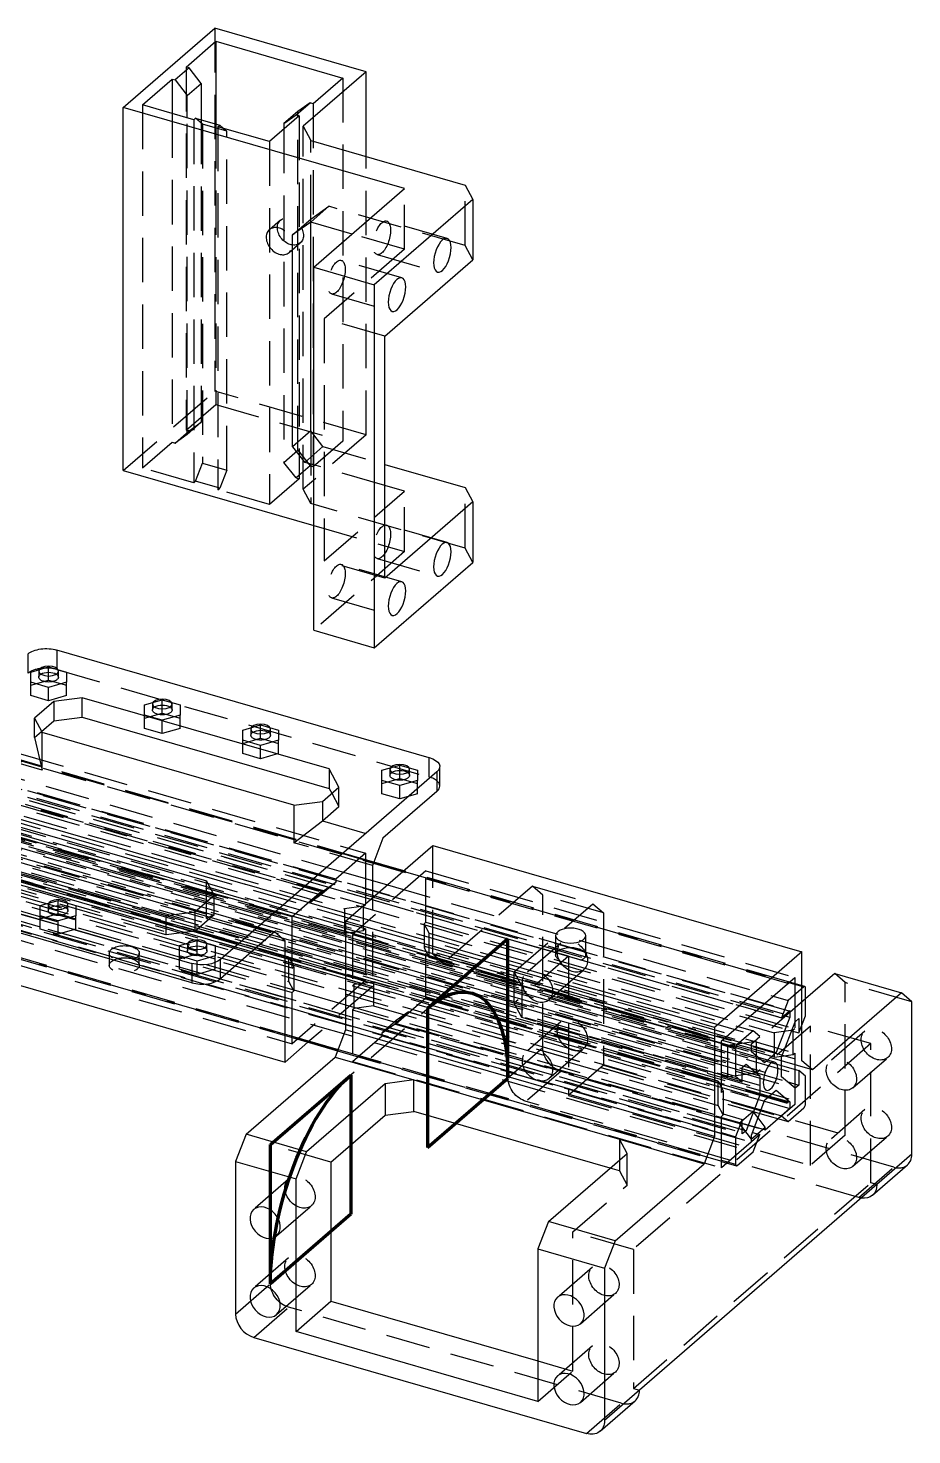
# Model space of a CAD drawing. Header units: millimetres. Extents: x -186 to 20, y -55 to 147.
# Drawn here: x -106.1 to 20.4, y -54.5 to 146.8 of the extents above; entities that cross this region are included whole.
import ezdxf

# ---------------------------------------------------------------- set-up
doc = ezdxf.new("R2010")
doc.units = ezdxf.units.MM
doc.linetypes.add('HIDDEN', pattern=[9.525, 6.35, -3.175])
doc.layers.get('0').update_dxf_attribs({"color": 253, "lineweight": 70, "true_color": 0x8faf8f})
doc.layers.add('Hidden', color=178, linetype='HIDDEN', lineweight=70, true_color=0x050548)

msp = doc.modelspace()

# ---------------------------------------------------------------- linework, layer by layer
at = {"color": 98, "lineweight": -3, "true_color": 0x054805}
for p, q in [((-92.51, 135.47), (-79.41, 146.82)), ((-57.76, 140.57), (-79.41, 146.82)), ((-83.53, 141.25), (-79.28, 144.93)), ((-79.28, 144.93), (-61.1, 139.68)), ((-79.28, 144.93), (-79.28, 133.1)), ((-83.1, 141.13), (-85.1, 139.4)), ((-83.1, 141.13), (-83.53, 141.25)), ((-81.37, 138.9), (-83.1, 141.13)), ((-89.78, 135.84), (-85.53, 139.52)), ((-85.53, 139.52), (-85.1, 139.4)), ((-85.53, 139.52), (-85.53, 134.61)), ((-85.1, 139.4), (-83.37, 137.16)), ((-57.76, 140.57), (-66.76, 132.77)), ((-61.1, 139.68), (-65.35, 136)), ((-57.76, 128.44), (-57.76, 140.57)), ((-83.37, 137.16), (-81.37, 138.9)), ((-83.37, 133.99), (-83.37, 137.16)), ((-81.37, 138.9), (-81.37, 133.7)), ((-52.24, 123.85), (-92.51, 135.47)), ((-92.51, 83.51), (-92.51, 135.47)), ((-82.42, 133.71), (-89.78, 135.84)), ((-67.78, 134.4), (-65.78, 136.13)), ((-65.78, 136.13), (-67.51, 134.9)), ((-65.35, 136), (-65.78, 136.13)), ((-82.17, 133.93), (-82.42, 133.71)), ((-82.17, 133.93), (-78.71, 132.93)), ((-78.96, 132.71), (-78.71, 132.93)), ((-78.71, 132.93), (-78.21, 132.5)), ((-67.35, 134.27), (-71.6, 130.59)), ((-67.51, 134.9), (-69.51, 133.16)), ((-69.51, 133.16), (-67.78, 134.4)), ((-69.51, 133.16), (-69.51, 132.4)), ((-67.78, 134.4), (-67.35, 134.27)), ((-71.6, 130.59), (-78.96, 132.71)), ((-66.76, 132.77), (-65.67, 130.73)), ((-65.67, 130.73), (-43.58, 124.35)), ((-65.24, 112.59), (-52.24, 123.85)), ((-43.58, 124.35), (-42.48, 122.3)), ((-42.48, 122.3), (-56.58, 110.09)), ((-42.48, 122.3), (-42.48, 113.64)), ((-65.67, 119.06), (-68.27, 117.22)), ((-65.67, 89.16), (-65.67, 119.06)), ((-59.74, 117.35), (-65.67, 119.06)), ((-68.27, 86.9), (-68.27, 117.22)), ((-55.08, 102.73), (-42.48, 113.64)), ((-65.24, 112.59), (-56.58, 110.09)), ((-65.24, 60.63), (-65.24, 112.59)), ((-56.58, 110.09), (-56.58, 58.13)), ((-55.08, 68.09), (-55.08, 102.73)), ((-65.67, 89.16), (-68.27, 86.9)), ((-65.24, 88.61), (-65.67, 89.16)), ((-68.27, 86.9), (-66.53, 84.67)), ((-66.53, 84.67), (-65.24, 85.79)), ((-65.24, 84.3), (-66.53, 84.67)), ((-92.51, 83.51), (-65.24, 75.64)), ((-55.08, 84.37), (-43.58, 81.05)), ((-52.24, 80.55), (-55.08, 81.37)), ((-55.08, 78.09), (-52.24, 80.55)), ((-43.58, 81.05), (-42.48, 79)), ((-42.48, 79), (-55.08, 68.09)), ((-42.48, 79), (-42.48, 70.34)), ((-56.58, 58.13), (-42.48, 70.34)), ((-65.24, 60.63), (-56.58, 58.13))]:
    msp.add_line(p, q, dxfattribs=at)
at = {"color": 178, "lineweight": -3, "true_color": 0x050548}
for p, q in [((-48.7, 42.4), (-102.04, 57.8)), ((-103.21, 54.09), (-103.21, 54.63)), ((-102.48, 50.43), (-105.23, 48.04)), ((-98.38, 50.97), (-102.48, 50.43)), ((-102.48, 50.43), (-102.48, 47.65)), ((-63.05, 40.78), (-98.38, 50.97)), ((-98.38, 48.2), (-98.38, 50.97)), ((-86.93, 49.39), (-86.93, 49.93)), ((-105.23, 48.04), (-104.13, 46)), ((-104.22, 46.15), (-102.48, 47.65)), ((-102.48, 47.65), (-98.38, 48.2)), ((-98.38, 48.2), (-63.05, 38.01)), ((-72.85, 45.79), (-72.85, 46.32)), ((-68.11, 35.6), (-104.13, 46)), ((-47.6, 40.36), (-78.6, 13.51)), ((-61.66, 38.18), (-63.05, 40.78)), ((-63.05, 40.78), (-63.05, 38.01)), ((-52.93, 40.04), (-52.93, 40.57)), ((-47.6, 40.36), (-47.6, 37.58)), ((-47.2, 38.33), (-47.2, 41.11)), ((-64.01, 36.14), (-61.66, 38.18)), ((-63.05, 38.01), (-62.67, 37.3)), ((-47.6, 37.58), (-51.1, 34.55)), ((-116.63, 35.17), (-80.61, 24.77)), ((-68.11, 35.6), (-64.01, 36.14)), ((-51.1, 34.55), (-55.35, 30.87)), ((-55.35, 30.87), (-56.66, 27.46)), ((-136.04, 28.36), (-82.7, 12.96)), ((-122.38, 30.19), (-86.36, 19.79)), ((-57.85, 28.71), (-62.1, 25.03)), ((-57.85, 28.71), (-57.85, 27.81)), ((-82.7, 10.19), (-136.04, 25.59)), ((-79.51, 22.72), (-80.61, 24.77)), ((-80.61, 21.77), (-80.61, 24.77)), ((-62.1, 24.59), (-64.1, 22.86)), ((-62.1, 25.03), (-62.1, 24.59)), ((-82.26, 20.34), (-79.51, 22.72)), ((-64.1, 23.3), (-68.35, 19.61)), ((-64.1, 22.86), (-65.83, 21.63)), ((-64.1, 22.86), (-64.1, 23.3)), ((-101.85, 20.68), (-101.85, 21.21)), ((-86.36, 19.79), (-82.26, 20.34)), ((-68.35, 12.25), (-68.35, 19.61)), ((-70.85, 17.45), (-78.6, 10.74)), ((-71.6, 16.8), (-69.35, 16.15)), ((-69.35, 16.15), (-70.85, 17.45)), ((-69.35, -1.17), (-69.35, 16.15)), ((-127.89, 15.73), (-69.35, -1.17)), ((-81.93, 14.93), (-81.93, 15.46)), ((-82.7, 12.96), (-82.7, 10.19)), ((-78.6, 10.74), (-78.6, 13.51)), ((-68.35, 12.94), (-68.1, 12.47)), ((-68.35, 12.25), (-68.1, 12.47)), ((-68.1, 12.47), (-68.1, 9.01)), ((-68.1, 9.01), (-68.35, 8.79)), ((-68.35, 1.43), (-68.35, 8.79)), ((-67.57, 2.11), (-68.35, 1.43)), ((-66.07, 1.67), (-69.35, -1.17))]:
    msp.add_line(p, q, dxfattribs=at)
at = {"color": 238, "lineweight": -3, "true_color": 0x480526}
for p, q in [((-60.69, 19.02), (-48.19, 29.85)), ((-48.19, 29.85), (4.64, 14.6)), ((-60.69, 19.02), (-60.69, 3.43)), ((-7.86, 3.77), (-60.69, 19.02)), ((4.64, 14.6), (-7.86, 3.77)), ((4.64, 9.77), (4.64, 14.6)), ((-6.86, 1.86), (3.64, 10.96)), ((3.64, 10.96), (3.64, 10.06)), ((9.36, 11.5), (5.16, 7.86)), ((9.36, 11.5), (18.89, 8.75)), ((18.89, 8.75), (6.14, -2.29)), ((20.39, 7.45), (18.89, 8.75)), ((20.39, -14.37), (20.39, 7.45)), ((4.64, -0.99), (4.64, 4.13)), ((-60.69, 3.43), (-62.19, -0.47)), ((-7.86, -11.82), (-60.69, 3.43)), ((-7.86, 3.77), (-7.86, -11.82)), ((3.39, -0.08), (3.39, 3.24)), ((-6.86, -5.5), (-6.86, 1.86)), ((3.39, -0.08), (3.64, 0.13)), ((3.64, 0.13), (3.64, -2.21)), ((-74.94, -11.51), (-62.19, -0.47)), ((-62.19, -0.47), (-50.93, -3.72)), ((1.77, -0.3), (3.39, -0.08)), ((6.14, -2.29), (4.64, -0.99)), ((-50.93, -3.72), (-55.03, -4.26)), ((-50.93, -3.72), (-21.48, -12.22)), ((-50.93, -8.22), (-50.93, -3.72)), ((-55.03, -4.26), (-66.28, -14.01)), ((-55.03, -4.26), (-55.03, -8.77)), ((-6.86, -4.81), (-6.61, -5.28)), ((-6.61, -5.28), (-6.86, -5.5)), ((-6.61, -5.28), (-6.61, -8.74)), ((-62.78, -15.48), (-55.03, -8.77)), ((-55.03, -8.77), (-50.93, -8.22)), ((-22.79, -16.34), (-50.93, -8.22)), ((-6.86, -8.96), (-6.61, -8.74)), ((-6.86, -16.32), (-6.86, -8.96)), ((-0.61, -10.48), (-1.64, -9.15)), ((1.27, -9.29), (-0.61, -10.91)), ((-74.94, -11.51), (-76.44, -15.4)), ((-66.28, -14.01), (-74.94, -11.51)), ((-7.86, -11.82), (-9.36, -15.72)), ((-1.73, -11.45), (-0.61, -10.48)), ((-0.61, -10.91), (-0.61, -10.48)), ((-67.78, -17.9), (-66.28, -14.01)), ((-21.48, -12.22), (-9.36, -15.72)), ((-20.39, -14.26), (-21.48, -12.22)), ((-21.48, -12.22), (-21.48, -15.22)), ((-76.44, -15.4), (-67.78, -17.9)), ((-76.44, -15.4), (-76.44, -37.23)), ((-62.78, -15.48), (-62.78, -35.4)), ((-31.64, -24.01), (-20.39, -14.26)), ((-22.11, -26.76), (-9.36, -15.72)), ((-6.08, -15.64), (-6.86, -16.32)), ((14.76, -20.22), (19.76, -15.89)), ((20.39, -14.37), (15.39, -18.7)), ((-67.78, -39.73), (-67.78, -17.9)), ((15.39, -18.7), (-18.61, -48.15)), ((-31.64, -24.01), (-33.14, -27.9)), ((-22.11, -26.76), (-31.64, -24.01)), ((-33.14, -27.9), (-23.61, -30.65)), ((-33.14, -27.9), (-33.14, -49.73)), ((-22.11, -26.76), (-23.61, -30.65)), ((-23.61, -30.65), (-23.61, -52.48)), ((-67.78, -39.73), (-62.78, -35.4)), ((-62.78, -35.4), (-33.14, -43.95)), ((-33.14, -49.73), (-67.78, -39.73)), ((-73.84, -40.58), (-26.21, -54.33)), ((-18.61, -48.15), (-23.61, -52.48)), ((-24.24, -54), (-19.24, -49.67))]:
    msp.add_line(p, q, dxfattribs=at)
at = {"color": 250, "lineweight": -3, "true_color": 0x262626}
for p, q in [((-58.7, 27.97), (-52.44, 26.16)), ((-52.37, 26.22), (-58.63, 28.03)), ((-60.97, 26), (-54.71, 24.19)), ((-62.97, 23.84), (-57.09, 22.14)), ((-65.97, 21.67), (-59.71, 19.86)), ((-68.35, 19.08), (-60.69, 16.87)), ((-68.25, 19.7), (-60.69, 17.52)), ((-68.35, 15.14), (-60.69, 12.93)), ((-68.35, 14.59), (-60.69, 12.38)), ((-68.35, 13.41), (-60.69, 11.2)), ((2.79, 10.22), (4.93, 9.6)), ((5.06, 9.65), (2.86, 10.28)), ((-68.1, 9.15), (-60.69, 7.01)), ((0.52, 8.25), (2.66, 7.63)), ((4.93, 9.6), (2.66, 7.63)), ((5.16, 5.47), (5.16, 9.41)), ((-68.35, 6.48), (-60.69, 4.27)), ((-1.86, 6.19), (1.71, 5.17)), ((2.66, 7.63), (1.71, 5.17)), ((1.71, 5.17), (2.91, 6.2)), ((2.91, 6.2), (2.91, 5.25)), ((2.91, 5.25), (0.96, 0.19)), ((1.71, -0.46), (3.66, 4.6)), ((2.08, 5.49), (2.91, 5.25)), ((3.66, 4.6), (4.21, 5.08)), ((4.21, 3), (5.16, 5.47)), ((4.21, 5.08), (4.21, 3)), ((-68.35, 2.54), (-61.76, 0.64)), ((-68.35, 2.33), (-61.83, 0.45)), ((-2.34, 3.3), (-4.62, 1.33)), ((-4.48, 3.92), (-2.34, 3.3)), ((-2.59, 1.44), (-1.39, 2.48)), ((-1.39, 2.48), (-2.34, 3.3)), ((3.16, 3.3), (4.21, 3)), ((-6.86, 1.33), (-4.84, 0.75)), ((-6.76, 1.95), (-4.62, 1.33)), ((-4.84, 0.75), (-4.84, -3.19)), ((-2.59, 0.32), (-2.59, 1.44)), ((-2.59, 1.21), (0.96, 0.19)), ((-0.71, -1.26), (-2.59, 0.32)), ((0.96, 0.19), (-0.71, -1.26)), ((-3.89, -1.94), (-3.34, -1.46)), ((-3.89, -4.01), (-3.89, -1.94)), ((-3.34, -1.46), (-1.39, -3.15)), ((1.71, -3.29), (1.71, -0.46)), ((1.71, -1.65), (4.21, -2.37)), ((-6.86, -2.61), (-4.84, -3.19)), ((-6.86, -3.16), (-3.89, -4.01)), ((-4.84, -3.19), (-3.89, -4.01)), ((-3.89, -2.43), (-1.39, -3.15)), ((-1.39, -3.15), (-1.39, -5.92)), ((3.66, -4.92), (1.71, -3.29)), ((2.5, -3.96), (4.21, -4.45)), ((5.16, -3.19), (4.21, -2.37)), ((4.21, -2.37), (4.21, -4.45)), ((5.16, -7.13), (5.16, -3.19)), ((-6.86, -4.34), (-1.39, -5.92)), ((-1.39, -5.92), (-3.34, -10.99)), ((-0.64, -6.57), (0.96, -5.18)), ((-0.02, -6.03), (2.91, -6.87)), ((0.96, -5.18), (2.91, -6.87)), ((4.21, -4.45), (3.66, -4.92)), ((-2.59, -11.64), (-0.64, -6.57)), ((-1.2, -8.02), (1.71, -8.86)), ((-0.72, -6.78), (2.91, -7.83)), ((2.91, -7.83), (1.71, -8.86)), ((2.66, -9.69), (4.93, -7.72)), ((2.91, -6.87), (2.91, -7.83)), ((-6.61, -8.6), (-3.89, -9.38)), ((-3.89, -9.38), (-4.84, -11.85)), ((-3.89, -11.46), (-3.89, -9.38)), ((-1.39, -8.52), (2.66, -9.69)), ((1.71, -8.86), (2.66, -9.69)), ((-6.86, -11.27), (-4.84, -11.85)), ((-4.84, -11.85), (-4.84, -15.79)), ((-3.89, -10.83), (-3.34, -10.99)), ((-3.34, -10.99), (-3.89, -11.46)), ((-1.39, -11.55), (-2.59, -12.59)), ((-2.59, -12.59), (-2.59, -11.64)), ((-2.44, -11.25), (-1.39, -11.55)), ((-2.34, -14.02), (-1.39, -11.55)), ((-4.62, -15.99), (-2.34, -14.02)), ((-6.86, -15.21), (-4.84, -15.79)), ((-6.86, -15.42), (-4.74, -16.03))]:
    msp.add_line(p, q, dxfattribs=at)
for p, q in [((-37.44, 16.47), (-48.94, 6.51)), ((-37.44, -3.45), (-37.44, 16.47)), ((-48.94, 6.51), (-48.94, -13.41)), ((-71.44, -12.98), (-59.94, -3.02)), ((-59.94, -3.02), (-59.94, -22.94)), ((-48.94, -13.41), (-37.44, -3.45)), ((-71.44, -32.9), (-71.44, -12.98)), ((-59.94, -22.94), (-71.44, -32.9))]:
    msp.add_line(p, q)
at = {"color": 98, "lineweight": -3, "true_color": 0x054805, "extrusion": (6.46041e-17, -7.64274e-17, -1)}
for centre in [(-46.83, 114.31), (-53.33, 108.68), (-46.83, 70.79), (-53.33, 65.17)]:
    msp.add_ellipse(centre, major_axis=(-0.69, -2.4), ratio=0.433013, dxfattribs=at)
at = {"color": 178, "lineweight": -3, "true_color": 0x050548, "extrusion": (7.35776e-17, 4.11027e-31, -1)}
msp.add_ellipse((-103.54, 56.51), major_axis=(3, 0), ratio=0.5, start_param=3.665191, end_param=5.235988, dxfattribs=at)
at = {"color": 178, "lineweight": -3, "true_color": 0x050548, "extrusion": (3.8385e-17, 2.19757e-31, -1)}
for centre in [(-103.21, 54.79), (-86.93, 50.09), (-72.85, 46.49), (-52.93, 40.74), (-101.85, 21.38), (-81.93, 15.63)]:
    msp.add_ellipse(centre, major_axis=(1.4, 0), ratio=0.5, dxfattribs=at)
for centre, major_axis, start_param, end_param in [((-103.21, 53.93), (1.4, 0), 3.808627, 5.616034), ((-86.93, 49.23), (1.4, 0), 3.808627, 5.616034), ((-72.85, 45.62), (1.4, 0), 3.808627, 5.616034), ((-50.2, 41.11), (3, 0), 5.235988, 6.806784), ((-52.93, 39.87), (1.4, 0), 3.808627, 5.616034), ((-101.85, 20.51), (1.4, 0), 3.808627, 5.616034), ((-81.93, 14.76), (1.4, 0), 3.808627, 5.616034), ((-81.2, 14.26), (3, 0), 0.523599, 2.094395)]:
    msp.add_ellipse(centre, major_axis=major_axis, ratio=0.5, start_param=start_param, end_param=end_param, dxfattribs=at)
at = {"color": 178, "lineweight": -3, "true_color": 0x050548}
for centre, start_param, end_param in [((-50.2, 38.33), 2.617994, 3.141499), ((-81.2, 11.49), 1.047198, 2.617994)]:
    msp.add_ellipse(centre, major_axis=(-3, 0), ratio=0.5, start_param=start_param, end_param=end_param, dxfattribs=at)
at = {"color": 238, "lineweight": -3, "true_color": 0x480526, "extrusion": (3.8385e-17, 2.19757e-31, -1)}
msp.add_ellipse((-28.46, 16.93), major_axis=(2.15, 0), ratio=0.5, dxfattribs=at)
at = {"extrusion": (-7.79374e-17, 8.02764e-17, -1)}
msp.add_ellipse((-48.94, -13.41), major_axis=(-6.38, -22.1), ratio=0.433013, start_param=2.55359, end_param=4.124386, dxfattribs=at)
at = {"color": 250, "lineweight": -3, "true_color": 0x262626}
for centre, start_param, end_param in [((4.93, 9.21), 5.300392, 6.871188), ((-4.62, 0.94), 0.588003, 2.158799), ((4.93, -7.33), 3.729595, 5.300392), ((-4.62, -15.6), 2.158799, 3.729595)]:
    msp.add_ellipse(centre, major_axis=(0.125, 0.432), ratio=0.433013, start_param=start_param, end_param=end_param, dxfattribs=at)
at = {"color": 250, "lineweight": -3, "true_color": 0x262626, "extrusion": (1.33333e-16, -3.84901e-17, -1)}
msp.add_ellipse((0.16, -3.19), major_axis=(-0.58, -2.02), ratio=0.433013, dxfattribs=at)
at = {"extrusion": (-9.33334e-17, 2.6943e-17, -1)}
msp.add_ellipse((-59.94, -22.94), major_axis=(-6.38, -22.1), ratio=0.433013, start_param=0.982794, end_param=2.55359, dxfattribs=at)
at = {"color": 238, "lineweight": -3, "true_color": 0x480526}
for centre, start_param, end_param in [((17.79, -13.62), 0.000079, 0.713724), ((-73.84, -37.98), 3.855317, 5.426113), ((-21.21, -47.4), 0.000079, 0.713724)]:
    msp.add_ellipse(centre, major_axis=(1.96, -2.27), ratio=0.75, start_param=start_param, end_param=end_param, dxfattribs=at)
at = {"color": 238, "lineweight": -3, "true_color": 0x480526, "extrusion": (0, 0, -1)}
msp.add_ellipse((12.79, -17.95), major_axis=(-1.96, 2.27), ratio=0.75, start_param=2.427868, end_param=3.854994, dxfattribs=at)
at = {"color": 238, "lineweight": -3, "true_color": 0x480526, "extrusion": (7.26812e-17, -8.3925e-17, -1)}
for centre in [(-72.21, -24.16), (-72.21, -35.42), (-28.7, -36.72), (-28.7, -47.98)]:
    msp.add_ellipse(centre, major_axis=(-1.64, 1.89), ratio=0.75, dxfattribs=at)
at = {"color": 238, "lineweight": -3, "true_color": 0x480526, "extrusion": (3.63406e-17, -4.19625e-17, -1)}
msp.add_ellipse((-26.21, -51.73), major_axis=(-1.96, 2.27), ratio=0.75, start_param=2.427868, end_param=3.998665, dxfattribs=at)
at = {"layer": 'Hidden', "color": 98, "lineweight": -3, "true_color": 0x054805}
for p, q in [((-79.41, 146.82), (-79.41, 94.86)), ((-83.53, 141.25), (-83.53, 89.29)), ((-61.1, 139.68), (-61.1, 87.72)), ((-89.78, 135.84), (-89.78, 83.88)), ((-65.35, 136), (-65.35, 84.04)), ((-85.53, 134.61), (-85.53, 87.56)), ((-83.37, 88.67), (-83.37, 133.99)), ((-82.42, 133.71), (-82.42, 81.75)), ((-81.17, 133.07), (-82.17, 133.93)), ((-81.37, 133.7), (-81.37, 90.4)), ((-77.71, 132.07), (-81.17, 133.07)), ((-81.17, 133.07), (-81.17, 84.57)), ((-79.28, 133.1), (-79.28, 92.97)), ((-67.51, 86.4), (-67.51, 134.9)), ((-67.35, 134.27), (-67.35, 82.31)), ((-78.96, 132.71), (-78.96, 80.75)), ((-78.21, 132.5), (-77.71, 132.07)), ((-77.71, 83.57), (-77.71, 132.07)), ((-69.51, 132.4), (-69.51, 84.67)), ((-66.76, 80.81), (-66.76, 132.77)), ((-71.6, 130.59), (-71.6, 78.63)), ((-65.67, 119.47), (-65.67, 130.73)), ((-57.76, 88.61), (-57.76, 128.44)), ((-52.24, 115.19), (-52.24, 123.85)), ((-43.58, 115.69), (-43.58, 124.35)), ((-65.67, 119.47), (-63.07, 121.32)), ((-63.07, 121.32), (-65.67, 119.06)), ((-43.58, 115.69), (-63.07, 121.32)), ((-70, 119.34), (-71.6, 117.95)), ((-68.27, 117.22), (-65.67, 119.47)), ((-65.67, 119.06), (-65.67, 119.47)), ((-46.14, 116.71), (-54.8, 119.21)), ((-52.24, 115.19), (-59.74, 117.35)), ((-68.78, 114.7), (-67.18, 116.09)), ((-52.24, 115.19), (-63.74, 105.23)), ((-42.48, 113.64), (-43.58, 115.69)), ((-52.64, 111.08), (-61.3, 113.58)), ((-56.19, 114.41), (-47.53, 111.91)), ((-62.69, 108.78), (-54.03, 106.28)), ((-55.08, 102.73), (-63.74, 105.23)), ((-63.74, 105.23), (-63.74, 70.59)), ((-92.51, 83.51), (-79.41, 94.86)), ((-57.76, 88.61), (-79.41, 94.86)), ((-83.53, 89.29), (-79.28, 92.97)), ((-79.28, 92.97), (-61.1, 87.72)), ((-85.1, 87.43), (-83.1, 89.17)), ((-83.37, 88.67), (-85.1, 87.43)), ((-83.1, 89.17), (-83.53, 89.29)), ((-81.37, 90.4), (-83.37, 88.67)), ((-83.1, 89.17), (-81.37, 90.4)), ((-57.76, 88.61), (-66.76, 80.81)), ((-65.67, 89.16), (-65.67, 78.76)), ((-63.93, 86.92), (-65.24, 88.61)), ((-89.78, 83.88), (-85.53, 87.56)), ((-85.53, 87.56), (-85.1, 87.43)), ((-61.1, 87.72), (-65.35, 84.04)), ((-65.24, 85.79), (-63.93, 86.92)), ((-63.93, 86.92), (-55.08, 84.37)), ((-82.17, 81.97), (-81.17, 84.57)), ((-81.17, 84.57), (-77.71, 83.57)), ((-69.51, 84.67), (-67.51, 86.4)), ((-67.78, 82.43), (-69.51, 84.67)), ((-67.51, 86.4), (-65.78, 84.17)), ((-82.42, 81.75), (-89.78, 83.88)), ((-77.71, 83.57), (-78.71, 80.97)), ((-65.78, 84.17), (-67.78, 82.43)), ((-65.35, 84.04), (-65.78, 84.17)), ((-55.08, 81.37), (-65.24, 84.3)), ((-82.17, 81.97), (-82.42, 81.75)), ((-78.71, 80.97), (-82.17, 81.97)), ((-78.96, 80.75), (-78.71, 80.97)), ((-71.6, 78.63), (-78.96, 80.75)), ((-67.35, 82.31), (-71.6, 78.63)), ((-67.78, 82.43), (-67.35, 82.31)), ((-65.67, 78.76), (-66.76, 80.81)), ((-52.24, 71.89), (-52.24, 80.55)), ((-43.58, 72.39), (-43.58, 81.05)), ((-43.58, 72.39), (-65.67, 78.76)), ((-63.74, 70.59), (-55.08, 78.09)), ((-65.24, 75.64), (-52.24, 71.89)), ((-46.14, 73.2), (-54.8, 75.7)), ((-52.24, 71.89), (-65.24, 60.63)), ((-55.08, 68.09), (-63.74, 70.59)), ((-56.19, 70.89), (-47.53, 68.39)), ((-42.48, 70.34), (-43.58, 72.39)), ((-52.64, 67.57), (-61.3, 70.07)), ((-62.69, 65.26), (-54.03, 62.76))]:
    msp.add_line(p, q, dxfattribs=at)
at = {"layer": 'Hidden', "color": 250, "lineweight": -3, "true_color": 0x262626}
for p, q in [((-168.05, 59.41), (5.16, 9.41)), ((-170.3, 56.2), (2.91, 6.2)), ((-170.3, 55.25), (2.08, 5.49)), ((-169.55, 54.6), (3.66, 4.6)), ((-169, 55.08), (4.21, 5.08)), ((-168.05, 55.47), (5.16, 5.47)), ((-174.6, 52.48), (-1.39, 2.48)), ((-169, 53), (3.16, 3.3)), ((-175.8, 51.44), (-2.59, 1.44)), ((-176.55, 48.54), (-3.34, -1.46)), ((-175.8, 50.32), (-2.59, 0.32)), ((-173.92, 48.74), (-0.71, -1.26)), ((0.74, -1.17), (-172.47, 48.83)), ((-172.25, 50.19), (-2.59, 1.21)), ((-171.5, 49.54), (1.71, -0.46)), ((-177.1, 48.06), (-3.89, -1.94)), ((-174.6, 46.85), (-3.89, -2.43)), ((-171.5, 46.71), (1.71, -3.29)), ((-169, 47.63), (1.71, -1.65)), ((-168.05, 46.81), (5.16, -3.19)), ((-173.63, 44.79), (-0.42, -5.21)), ((-172.25, 44.82), (0.96, -5.18)), ((-169.55, 45.08), (3.66, -4.92)), ((-169, 45.55), (2.5, -3.96)), ((-119.64, 45.56), (-58.7, 27.97)), ((-58.63, 28.03), (-119.57, 45.62)), ((-173.85, 43.43), (-0.64, -6.57)), ((-170.3, 43.13), (-0.02, -6.03)), ((-168.27, 42.28), (4.93, -7.72)), ((-168.05, 42.87), (5.16, -7.13)), ((-121.92, 43.59), (-60.97, 26)), ((-171.5, 41.14), (-1.2, -8.02)), ((-170.55, 40.31), (-1.39, -8.52)), ((-170.3, 42.17), (-0.72, -6.78)), ((-124.29, 41.54), (-62.97, 23.84)), ((-177.1, 38.54), (-3.89, -11.46)), ((-176.55, 39.01), (-3.89, -10.83)), ((-175.8, 38.36), (-2.59, -11.64)), ((-174.6, 38.45), (-2.44, -11.25)), ((-126.92, 39.26), (-65.97, 21.67)), ((-175.8, 37.41), (-2.59, -12.59)), ((-129.75, 36.81), (-68.35, 19.08)), ((-129.19, 37.29), (-68.25, 19.7)), ((-175.55, 35.98), (-2.34, -14.02)), ((-177.82, 34.01), (-4.62, -15.99)), ((-153.87, 33.91), (-68.1, 9.15)), ((-134.67, 32.55), (-68.35, 13.41)), ((-133.64, 33.44), (-68.35, 14.59)), ((-133.17, 33.85), (-68.35, 15.14)), ((-153.87, 31.17), (-68.35, 6.48)), ((2.86, 10.28), (-52.37, 26.22)), ((-54.71, 24.19), (0.52, 8.25)), ((-52.44, 26.16), (2.79, 10.22)), ((-57.09, 22.14), (-1.86, 6.19)), ((-127.89, 19.73), (-68.35, 2.54)), ((-127.89, 19.52), (-68.35, 2.33)), ((-59.71, 19.86), (-4.48, 3.92)), ((-60.69, 17.52), (-6.76, 1.95)), ((-60.69, 16.87), (-6.86, 1.33)), ((-60.69, 12.93), (-6.86, -2.61)), ((-60.69, 12.38), (-6.86, -3.16)), ((-60.69, 11.2), (-6.86, -4.34)), ((-60.69, 7.01), (-6.61, -8.6)), ((-60.69, 4.27), (-6.86, -11.27)), ((-61.83, 0.45), (-6.86, -15.42)), ((-61.76, 0.64), (-6.86, -15.21))]:
    msp.add_line(p, q, dxfattribs=at)
at = {"layer": 'Hidden', "lineweight": -3}
for p, q in [((-106.14, 54.48), (-106.14, 57.26)), ((-102.04, 57.8), (-102.04, 55.03)), ((-105.76, 54.66), (-103.21, 55.4)), ((-105.76, 53.19), (-105.76, 54.66)), ((-104.61, 54.79), (-104.61, 53.93)), ((-103.21, 55.4), (-100.66, 54.66)), ((-103.21, 54.63), (-103.21, 55.4)), ((-102.04, 55.03), (-48.7, 39.63)), ((-101.81, 53.93), (-101.81, 54.79)), ((-100.66, 54.66), (-100.66, 53.19)), ((-105.76, 52.76), (-103.21, 53.49)), ((-105.76, 51.29), (-105.76, 53.19)), ((-103.21, 52.46), (-105.76, 53.19)), ((-103.21, 53.49), (-103.21, 54.09)), ((-103.21, 53.49), (-100.66, 52.76)), ((-100.66, 53.19), (-103.21, 52.46)), ((-103.21, 50.55), (-103.21, 52.46)), ((-100.66, 51.29), (-100.66, 53.19)), ((-103.21, 50.55), (-105.76, 51.29)), ((-100.66, 51.29), (-103.21, 50.55)), ((-89.48, 49.96), (-86.93, 50.7)), ((-86.93, 50.7), (-84.38, 49.96)), ((-86.93, 49.93), (-86.93, 50.7)), ((-89.48, 48.49), (-89.48, 49.96)), ((-89.48, 48.06), (-86.93, 48.79)), ((-89.48, 46.59), (-89.48, 48.49)), ((-86.93, 47.76), (-89.48, 48.49)), ((-88.33, 50.09), (-88.33, 49.23)), ((-86.93, 48.79), (-86.93, 49.39)), ((-86.93, 48.79), (-84.38, 48.06)), ((-84.38, 48.49), (-86.93, 47.76)), ((-85.53, 49.23), (-85.53, 50.09)), ((-84.38, 49.96), (-84.38, 48.49)), ((-84.38, 46.59), (-84.38, 48.49)), ((-113.89, 47.77), (-105.23, 45.27)), ((-105.23, 45.27), (-105.23, 48.04)), ((-86.93, 45.85), (-89.48, 46.59)), ((-86.93, 45.85), (-86.93, 47.76)), ((-84.38, 46.59), (-86.93, 45.85)), ((-75.4, 46.36), (-72.85, 47.1)), ((-75.4, 44.89), (-75.4, 46.36)), ((-74.25, 46.49), (-74.25, 45.62)), ((-72.85, 47.1), (-70.3, 46.36)), ((-72.85, 46.32), (-72.85, 47.1)), ((-71.45, 45.62), (-71.45, 46.49)), ((-70.3, 46.36), (-70.3, 44.89)), ((-116.39, 45.61), (-57.85, 28.71)), ((-105.23, 45.27), (-104.22, 46.15)), ((-105.23, 45.27), (-104.13, 40.63)), ((-104.13, 40.63), (-104.13, 46)), ((-75.4, 44.45), (-72.85, 45.19)), ((-75.4, 42.98), (-75.4, 44.89)), ((-72.85, 44.15), (-75.4, 44.89)), ((-72.85, 45.19), (-72.85, 45.79)), ((-72.85, 45.19), (-70.3, 44.45)), ((-70.3, 44.89), (-72.85, 44.15)), ((-70.3, 42.98), (-70.3, 44.89)), ((-104.13, 40.63), (-115.39, 43.88)), ((-72.85, 42.25), (-75.4, 42.98)), ((-72.85, 42.25), (-72.85, 44.15)), ((-70.3, 42.98), (-72.85, 42.25)), ((-48.7, 39.63), (-48.7, 42.4)), ((-62.1, 25.03), (-120.64, 41.93)), ((-55.48, 40.61), (-52.93, 41.35)), ((-55.48, 39.14), (-55.48, 40.61)), ((-54.33, 40.74), (-54.33, 39.87)), ((-52.93, 41.35), (-50.38, 40.61)), ((-52.93, 40.57), (-52.93, 41.35)), ((-51.53, 39.87), (-51.53, 40.74)), ((-50.38, 40.61), (-50.38, 39.14)), ((-122.64, 40.2), (-64.1, 23.3)), ((-63.83, 23.36), (-118.91, 39.26)), ((-55.48, 38.7), (-52.93, 39.44)), ((-55.48, 37.23), (-55.48, 39.14)), ((-52.93, 38.4), (-55.48, 39.14)), ((-52.93, 39.44), (-52.93, 40.04)), ((-52.93, 39.44), (-50.38, 38.7)), ((-50.38, 39.14), (-52.93, 38.4)), ((-52.93, 36.5), (-52.93, 38.4)), ((-50.38, 37.23), (-50.38, 39.14)), ((-68.35, 19.61), (-126.89, 36.51)), ((-120.91, 37.53), (-65.83, 21.63)), ((-116.39, 38.25), (-57.85, 21.35)), ((-115.91, 36.66), (-60.83, 20.76)), ((-62.67, 37.3), (-61.66, 35.41)), ((-61.66, 35.41), (-61.66, 38.18)), ((-52.93, 36.5), (-55.48, 37.23)), ((-50.38, 37.23), (-52.93, 36.5)), ((-57.85, 17.88), (-116.39, 34.78)), ((-68.11, 35.6), (-68.11, 30.23)), ((-64.01, 36.14), (-64.01, 33.37)), ((-64.01, 33.37), (-61.66, 35.41)), ((-60.83, 17.3), (-115.91, 33.2)), ((-68.11, 30.23), (-64.01, 33.37)), ((-64.01, 33.37), (-55.35, 30.87)), ((-56.85, 26.98), (-68.11, 30.23)), ((-68.35, 12.25), (-126.89, 29.15)), ((-68.83, 13.84), (-123.91, 29.74)), ((-123.91, 26.27), (-68.83, 10.37)), ((-86.36, 17.02), (-122.38, 27.42)), ((-57.85, 10.52), (-116.39, 27.42)), ((-115.39, 26.56), (-56.85, 9.66)), ((-57.85, 27.81), (-57.85, 21.35)), ((-56.66, 27.46), (-56.85, 26.98)), ((-56.85, 26.98), (-56.85, 9.66)), ((-126.89, 25.69), (-68.35, 8.79)), ((-63.83, 23.36), (-62.1, 24.59)), ((-79.51, 19.95), (-79.51, 22.72)), ((-65.83, 21.63), (-63.83, 23.36)), ((-104.4, 21.25), (-101.85, 21.98)), ((-104.4, 19.77), (-104.4, 21.25)), ((-103.25, 21.38), (-103.25, 20.51)), ((-101.85, 21.21), (-101.85, 21.98)), ((-101.85, 21.98), (-99.3, 21.25)), ((-101.85, 20.08), (-101.85, 20.68)), ((-100.45, 20.51), (-100.45, 21.38)), ((-99.3, 21.25), (-99.3, 19.77)), ((-82.26, 20.34), (-82.26, 17.57)), ((-80.61, 19.4), (-80.61, 21.77)), ((-58.1, 21.13), (-60.83, 20.76)), ((-60.83, 20.76), (-60.83, 17.3)), ((-58.1, 21.13), (-57.85, 21.35)), ((-58.1, 17.67), (-58.1, 21.13)), ((-126.89, 18.33), (-68.35, 1.43)), ((-104.4, 19.34), (-101.85, 20.08)), ((-104.4, 17.87), (-104.4, 19.77)), ((-101.85, 19.04), (-104.4, 19.77)), ((-101.85, 20.08), (-99.3, 19.34)), ((-99.3, 19.77), (-101.85, 19.04)), ((-101.85, 17.13), (-101.85, 19.04)), ((-99.3, 17.87), (-99.3, 19.77)), ((-86.36, 17.02), (-86.36, 19.79)), ((-82.26, 17.57), (-79.51, 19.95)), ((-79.51, 19.95), (-80.61, 19.4)), ((-80.61, 19.4), (-71.6, 16.8)), ((-70.85, 17.45), (-79.51, 19.95)), ((-101.85, 17.13), (-104.4, 17.87)), ((-99.3, 17.87), (-101.85, 17.13)), ((-82.26, 17.57), (-86.36, 17.02)), ((-84.48, 15.5), (-81.93, 16.23)), ((-81.93, 15.46), (-81.93, 16.23)), ((-81.93, 16.23), (-79.38, 15.5)), ((-60.83, 17.3), (-58.1, 17.67)), ((-57.85, 17.88), (-58.1, 17.67)), ((-57.85, 17.88), (-57.85, 10.52)), ((-94.52, 14.42), (-94.52, 12.69)), ((-90.22, 12.69), (-90.22, 14.42)), ((-84.48, 14.02), (-84.48, 15.5)), ((-84.48, 13.59), (-81.93, 14.33)), ((-83.33, 15.63), (-83.33, 14.76)), ((-81.93, 14.33), (-81.93, 14.93)), ((-81.93, 14.33), (-79.38, 13.59)), ((-80.53, 14.76), (-80.53, 15.63)), ((-79.38, 15.5), (-79.38, 14.02)), ((-84.48, 12.12), (-84.48, 14.02)), ((-81.93, 13.29), (-84.48, 14.02)), ((-81.93, 11.38), (-84.48, 12.12)), ((-79.38, 14.02), (-81.93, 13.29)), ((-81.93, 11.38), (-81.93, 13.29)), ((-79.38, 12.12), (-81.93, 11.38)), ((-79.38, 12.12), (-79.38, 14.02)), ((-68.83, 10.37), (-68.83, 13.84)), ((-68.83, 13.84), (-68.35, 12.94)), ((-68.1, 9.01), (-68.83, 10.37)), ((-57.85, 10.52), (-67.57, 2.11)), ((-56.85, 9.66), (-66.07, 1.67))]:
    msp.add_line(p, q, dxfattribs=at)
at = {"layer": 'Hidden', "color": 238, "lineweight": -3, "true_color": 0x480526}
for p, q in [((-48.19, 14.26), (-48.19, 29.85)), ((-49.19, 26.21), (-59.69, 17.11)), ((-49.19, 18.85), (-49.19, 26.21)), ((-49.19, 26.21), (3.64, 10.96)), ((-33.94, 24), (-46.69, 12.96)), ((-33.94, 24), (-25.28, 21.5)), ((-32.44, 22.7), (-33.94, 24)), ((-32.44, 0.88), (-32.44, 22.7)), ((-23.78, 20.2), (-32.44, 22.7)), ((-36.53, 11.76), (-25.28, 21.5)), ((-25.28, 21.5), (-23.78, 20.2)), ((-23.78, 20.2), (-23.78, -1.62)), ((-49.44, 18.63), (-49.19, 18.85)), ((-48.7, 17.26), (-49.44, 18.63)), ((-49.44, 18.63), (-49.44, 15.17)), ((-49.19, 18.85), (3.64, 3.6)), ((-71.44, -12.98), (-37.44, 16.47)), ((-59.69, 17.11), (-59.69, 9.75)), ((-59.69, 17.11), (-6.86, 1.86)), ((-48.7, 17.26), (0.66, 3.01)), ((-48.7, 13.8), (-48.7, 17.26)), ((-28.78, 13.97), (-37.44, 16.47)), ((-37.44, -3.45), (-37.44, 16.47)), ((-30.61, 16.93), (-30.61, 14.16)), ((-26.31, 14.16), (-26.31, 16.93)), ((-49.19, 15.38), (-49.44, 15.17)), ((-49.44, 15.17), (-48.7, 13.8)), ((-49.19, 8.02), (-49.19, 15.38)), ((-49.19, 15.38), (3.64, 0.13)), ((-46.69, 12.96), (-48.19, 14.26)), ((-48.19, 14.26), (4.64, -0.99)), ((-29.85, 15.84), (-34.85, 11.51)), ((0.66, -0.45), (-48.7, 13.8)), ((-35.43, 9.71), (-46.69, 12.96)), ((-28.78, 13.97), (-36.53, 7.25)), ((-28.78, 13.97), (-28.78, -5.95)), ((-59.44, 9.97), (-56.7, 10.34)), ((-7.34, -3.91), (-56.7, 10.34)), ((-56.7, 10.34), (-56.7, 6.87)), ((-35.43, 9.71), (-36.53, 11.76)), ((-36.53, 7.25), (-36.53, 11.76)), ((-31.58, 7.73), (-26.58, 12.06)), ((10.86, 10.2), (9.36, 11.5)), ((10.86, -11.62), (10.86, 10.2)), ((20.39, 7.45), (10.86, 10.2)), ((-59.69, 9.75), (-59.44, 9.97)), ((-59.69, 9.75), (-6.86, -5.5)), ((-59.44, 6.51), (-59.44, 9.97)), ((-5.98, 1.21), (-35.43, 9.71)), ((-35.43, 9.71), (-35.43, 5.2)), ((3.64, 10.06), (3.64, 3.6)), ((4.64, 4.13), (4.64, 9.77)), ((-59.44, 6.51), (-59.69, 6.29)), ((-59.69, 6.29), (-6.86, -8.96)), ((-59.69, 6.29), (-59.69, -1.07)), ((-56.7, 6.87), (-59.44, 6.51)), ((-56.7, 6.87), (-7.34, -7.38)), ((-53.44, 4.34), (-49.19, 8.02)), ((-49.19, 8.02), (3.64, -7.23)), ((-35.43, 5.2), (-36.53, 7.25)), ((5.16, 7.86), (-1.89, 1.76)), ((-53.44, 4.77), (-55.44, 3.04)), ((-55.44, 3.04), (-53.7, 4.27)), ((-53.7, 4.27), (-51.7, 6.01)), ((-4.34, -9.98), (-53.7, 4.27)), ((-51.7, 6.01), (-53.44, 4.77)), ((-53.44, 4.77), (-53.44, 4.34)), ((-53.44, 4.34), (-0.61, -10.91)), ((-51.7, 6.01), (-2.34, -8.24)), ((-5.98, -3.3), (-35.43, 5.2)), ((-29.85, 4.58), (-34.85, 0.25)), ((-59.69, -1.07), (-55.44, 2.61)), ((-55.44, 2.61), (-55.44, 3.04)), ((-55.44, 2.61), (-2.61, -12.64)), ((5.86, 3.97), (-1.89, -2.75)), ((3.39, 3.38), (0.66, 3.01)), ((0.66, 3.01), (0.66, -0.45)), ((3.64, 3.6), (3.39, 3.38)), ((3.39, 3.24), (3.39, 3.38)), ((14.52, 1.47), (5.86, 3.97)), ((5.86, -15.95), (5.86, 3.97)), ((13.67, 3.27), (8.67, -1.06)), ((-32.44, 0.88), (-37.44, -3.45)), ((-31.58, -3.53), (-26.58, 0.8)), ((14.52, 1.47), (-19.48, -27.98)), ((-1.89, 1.76), (-5.98, 1.21)), ((6.14, -2.29), (-5.98, 1.21)), ((-5.98, -3.3), (-5.98, 1.21)), ((-1.89, 1.76), (-1.89, -2.75)), ((14.52, -18.45), (14.52, 1.47)), ((-59.69, -1.07), (-6.86, -16.32)), ((-23.78, -1.62), (-28.78, -5.95)), ((-23.78, -1.62), (10.86, -11.62)), ((0.66, -0.45), (1.77, -0.3)), ((11.94, -4.84), (16.94, -0.51)), ((-29.84, -2.47), (-34.84, -6.8)), ((17.79, -16.22), (-29.84, -2.47)), ((-7.34, -7.38), (-7.34, -3.91)), ((-7.34, -3.91), (-6.86, -4.81)), ((-1.89, -2.75), (-5.98, -3.3)), ((3.64, -2.21), (3.64, -7.23)), ((-28.78, -5.95), (5.86, -15.95)), ((12.79, -20.55), (-34.84, -6.8)), ((-6.61, -8.74), (-7.34, -7.38)), ((3.64, -7.23), (1.27, -9.29)), ((13.67, -7.98), (8.67, -12.31)), ((-2.34, -8.24), (-4.34, -9.98)), ((-4.34, -9.98), (-2.61, -12.21)), ((-1.64, -9.15), (-2.34, -8.24)), ((-2.61, -12.21), (-1.73, -11.45)), ((10.86, -11.62), (5.86, -15.95)), ((11.94, -16.09), (16.94, -11.76)), ((-62.78, -15.48), (-71.44, -12.98)), ((-71.44, -32.9), (-71.44, -12.98)), ((-2.61, -12.64), (-6.08, -15.64)), ((-2.61, -12.21), (-2.61, -12.64)), ((-21.48, -15.22), (-21.48, -16.72)), ((-20.39, -18.77), (-20.39, -14.26)), ((-68.85, -17.94), (-73.85, -22.27)), ((-21.48, -16.72), (-22.79, -16.34)), ((-21.48, -16.72), (-20.39, -18.77)), ((12.79, -20.55), (17.79, -16.22)), ((-28.14, -25.48), (-20.39, -18.77)), ((-19.48, -47.9), (14.52, -18.45)), ((15.39, -18.7), (14.52, -18.45)), ((-70.58, -26.05), (-65.58, -21.72)), ((-19.48, -27.98), (-28.14, -25.48)), ((-28.14, -45.4), (-28.14, -25.48)), ((-19.48, -27.98), (-19.48, -47.9)), ((-68.85, -29.2), (-73.85, -33.53)), ((-25.33, -30.5), (-30.33, -34.83)), ((-76.44, -37.23), (-71.44, -32.9)), ((-70.58, -37.31), (-65.58, -32.98)), ((-27.06, -38.61), (-22.06, -34.28)), ((-73.84, -40.58), (-68.84, -36.25)), ((-21.21, -50), (-68.84, -36.25)), ((-25.33, -41.76), (-30.33, -46.09)), ((-33.14, -43.95), (-28.14, -45.4)), ((-33.14, -49.73), (-28.14, -45.4)), ((-27.06, -49.87), (-22.06, -45.54)), ((-19.48, -47.9), (-18.61, -48.15)), ((-26.21, -54.33), (-21.21, -50))]:
    msp.add_line(p, q, dxfattribs=at)
at = {"layer": 'Hidden', "color": 98, "lineweight": -3, "true_color": 0x054805}
for centre, major_axis, ratio in [((-68.59, 117.71), (1.41, -1.63), 0.75), ((-55.49, 116.81), (0.69, 2.4), 0.433013), ((-61.99, 111.18), (0.69, 2.4), 0.433013), ((-55.49, 73.29), (0.69, 2.4), 0.433013), ((-61.99, 67.67), (0.69, 2.4), 0.433013)]:
    msp.add_ellipse(centre, major_axis=major_axis, ratio=ratio, dxfattribs=at)
at = {"layer": 'Hidden', "color": 98, "lineweight": -3, "true_color": 0x054805, "extrusion": (0, 0, -1)}
msp.add_ellipse((-70.19, 116.33), major_axis=(-1.41, 1.63), ratio=0.75, dxfattribs=at)
at = {"layer": 'Hidden', "lineweight": -3}
for centre, start_param, end_param in [((-103.54, 53.73), 4.18879, 5.759587), ((-50.2, 38.33), 3.141499, 4.18879)]:
    msp.add_ellipse(centre, major_axis=(-3, 0), ratio=0.5, start_param=start_param, end_param=end_param, dxfattribs=at)
at = {"layer": 'Hidden', "lineweight": -3, "extrusion": (3.8385e-17, 2.19757e-31, -1)}
for centre in [(-103.21, 53.93), (-86.93, 49.23), (-72.85, 45.62), (-52.93, 39.87), (-101.85, 20.51), (-81.93, 14.76)]:
    msp.add_ellipse(centre, major_axis=(1.4, 0), ratio=0.5, start_param=5.616034, end_param=10.091813, dxfattribs=at)
at = {"layer": 'Hidden', "color": 238, "lineweight": -3, "true_color": 0x480526}
for centre, major_axis, ratio in [((-28.21, 13.95), (1.64, -1.89), 0.75), ((-28.46, 14.16), (-2.15, 0), 0.5), ((-33.21, 9.62), (1.64, -1.89), 0.75), ((-28.21, 2.69), (1.64, -1.89), 0.75), ((15.3, 1.38), (1.64, -1.89), 0.75), ((-33.21, -1.64), (1.64, -1.89), 0.75), ((10.3, -2.95), (1.64, -1.89), 0.75), ((15.3, -9.87), (1.64, -1.89), 0.75), ((10.3, -14.2), (1.64, -1.89), 0.75), ((-67.21, -19.83), (1.64, -1.89), 0.75), ((-67.21, -31.09), (1.64, -1.89), 0.75), ((-23.7, -32.39), (1.64, -1.89), 0.75), ((-23.7, -43.65), (1.64, -1.89), 0.75)]:
    msp.add_ellipse(centre, major_axis=major_axis, ratio=ratio, dxfattribs=at)
at = {"layer": 'Hidden', "lineweight": -3}
for centre in [(-92.37, 14.42), (-92.37, 12.69)]:
    msp.add_ellipse(centre, major_axis=(-2.15, 0), ratio=0.5, dxfattribs=at)
at = {"layer": 'Hidden', "color": 238, "lineweight": -3, "true_color": 0x480526, "extrusion": (4.19625e-17, 3.63406e-17, -1)}
msp.add_ellipse((-29.84, 0.13), major_axis=(-1.96, 2.27), ratio=0.75, start_param=3.998665, end_param=5.569461, dxfattribs=at)
at = {"layer": 'Hidden', "color": 238, "lineweight": -3, "true_color": 0x480526, "extrusion": (7.26812e-17, -8.3925e-17, -1)}
for centre in [(-34.84, -4.2), (-68.84, -33.65)]:
    msp.add_ellipse(centre, major_axis=(-1.96, 2.27), ratio=0.75, start_param=3.998665, end_param=5.569461, dxfattribs=at)
at = {"layer": 'Hidden', "color": 238, "lineweight": -3, "true_color": 0x480526}
for centre in [(17.79, -13.62), (-21.21, -47.4)]:
    msp.add_ellipse(centre, major_axis=(1.96, -2.27), ratio=0.75, start_param=5.426113, end_param=6.283264, dxfattribs=at)
at = {"layer": 'Hidden', "color": 238, "lineweight": -3, "true_color": 0x480526, "extrusion": (0, 0, -1)}
msp.add_ellipse((12.79, -17.95), major_axis=(-1.96, 2.27), ratio=0.75, start_param=3.854994, end_param=3.998665, dxfattribs=at)

doc.saveas('drawing.dxf')
